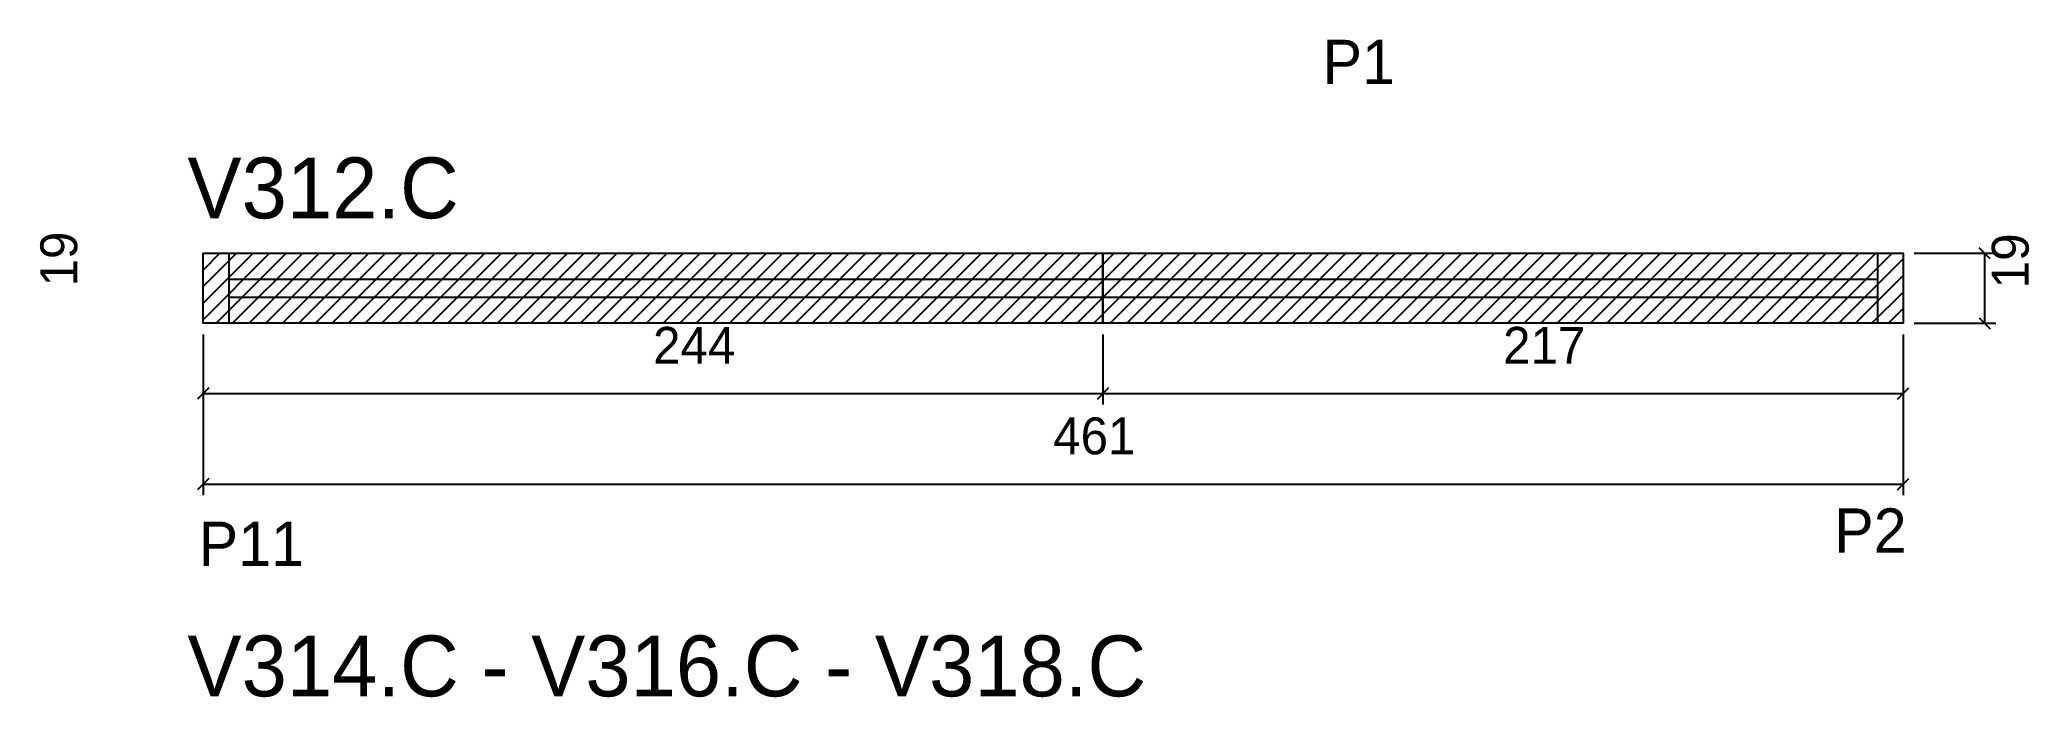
# Model space of a CAD drawing. Header units: metres. Extents: x 3935 to 4475, y 424 to 602.
import ezdxf

# ---------------------------------------------------------------- set-up
doc = ezdxf.new("R2010")
doc.units = ezdxf.units.M
for name, color, linetype in [('5', 7, 'Continuous'), ('COTA', 7, 'Continuous'), ('NOMENCLATURA', 7, 'Continuous'), ('Painéis', 7, 'Continuous'), ('REAPROVEITAMENTO', 7, 'Continuous'), ('SARR_2.2x7', 7, 'Continuous')]:
    doc.layers.add(name, color=color, linetype=linetype)

msp = doc.modelspace()

# ---------------------------------------------------------------- hatches: boundary and pattern name
at = {"layer": 'REAPROVEITAMENTO'}
h = msp.add_hatch(dxfattribs=at)
h.set_pattern_fill('ANSI31')
h.paths.add_polyline_path([(4440.39, 525.5), (4440.39, 544.5), (3979.39, 544.5), (3979.39, 525.5), (4440.39, 525.5)])

# ---------------------------------------------------------------- linework, layer by layer
at = {"layer": 'COTA', "color": 0, "lineweight": 25}
for p, q in [((4464.01, 543), (4461.01, 546)), ((4461.01, 527), (4464.01, 524)), ((3980.89, 507.95), (3977.89, 504.95)), ((4221.89, 504.95), (4224.89, 507.95)), ((4224.89, 507.95), (4221.89, 504.95)), ((4438.89, 504.95), (4441.89, 507.95)), ((3980.89, 483.37), (3977.89, 480.37)), ((4438.89, 480.37), (4441.89, 483.37))]:
    msp.add_line(p, q, dxfattribs=at)
at = {"layer": 'COTA', "color": 4, "lineweight": 25}
for p, q in [((4443.39, 544.5), (4465.51, 544.5)), ((4462.51, 525.5), (4462.51, 544.5)), ((4443.39, 525.5), (4465.51, 525.5)), ((3979.39, 522.5), (3979.39, 503.45)), ((3979.39, 522.5), (3979.39, 478.87)), ((4223.39, 522.5), (4223.39, 503.45)), ((4223.39, 522.5), (4223.39, 503.45)), ((4440.39, 522.5), (4440.39, 503.45)), ((4440.39, 522.5), (4440.39, 478.87)), ((3979.39, 506.45), (4223.39, 506.45)), ((4223.39, 506.45), (4440.39, 506.45)), ((3979.39, 481.87), (4440.39, 481.87))]:
    msp.add_line(p, q, dxfattribs=at)
at = {"layer": 'Painéis', "color": 200, "lineweight": 25}
for points in [[(4223.39, 525.5), (3979.39, 525.5), (3979.39, 544.5), (4223.39, 544.5)], [(4223.39, 544.5), (4440.39, 544.5), (4440.39, 525.5), (4223.39, 525.5)]]:
    msp.add_lwpolyline(points, close=True, dxfattribs=at)
at = {"layer": 'SARR_2.2x7', "color": 40, "lineweight": 25}
for p, q in [((3986.39, 544.5), (3986.39, 525.5)), ((4433.39, 544.5), (4433.39, 525.5)), ((3986.39, 537.5), (4223.39, 537.5)), ((4223.39, 537.5), (4433.39, 537.5)), ((4223.39, 532.5), (3986.39, 532.5)), ((4433.39, 532.5), (4223.39, 532.5))]:
    msp.add_line(p, q, dxfattribs=at)

# ---------------------------------------------------------------- texts
at = {"layer": '5', "color": 5, "lineweight": 25}
for s, p in [('P1', (4282.96, 590.4)), ('P2', (4421.69, 463.29)), ('P11', (3978.18, 459.68))]:
    msp.add_text(s, height=12, rotation=360, dxfattribs=at).set_placement(p)
at = {"layer": 'COTA', "color": 240, "lineweight": 25}
for p in [(3945.24, 535.49), (4474.42, 535)]:
    msp.add_text('19', height=10, rotation=90, dxfattribs=at).set_placement(p)
for s, p in [('244', (4101.39, 514.52)), ('217', (4331.89, 514.52)), ('461', (4209.89, 489.97))]:
    msp.add_text(s, height=10, dxfattribs=at).set_placement(p)
at = {"layer": 'NOMENCLATURA', "color": 7, "lineweight": 25}
for s, p in [('V312.C', (3975.11, 553.97)), ('V314.C - V316.C - V318.C', (3975.11, 424.31))]:
    msp.add_text(s, height=16.5, dxfattribs=at).set_placement(p)

doc.saveas('drawing.dxf')
